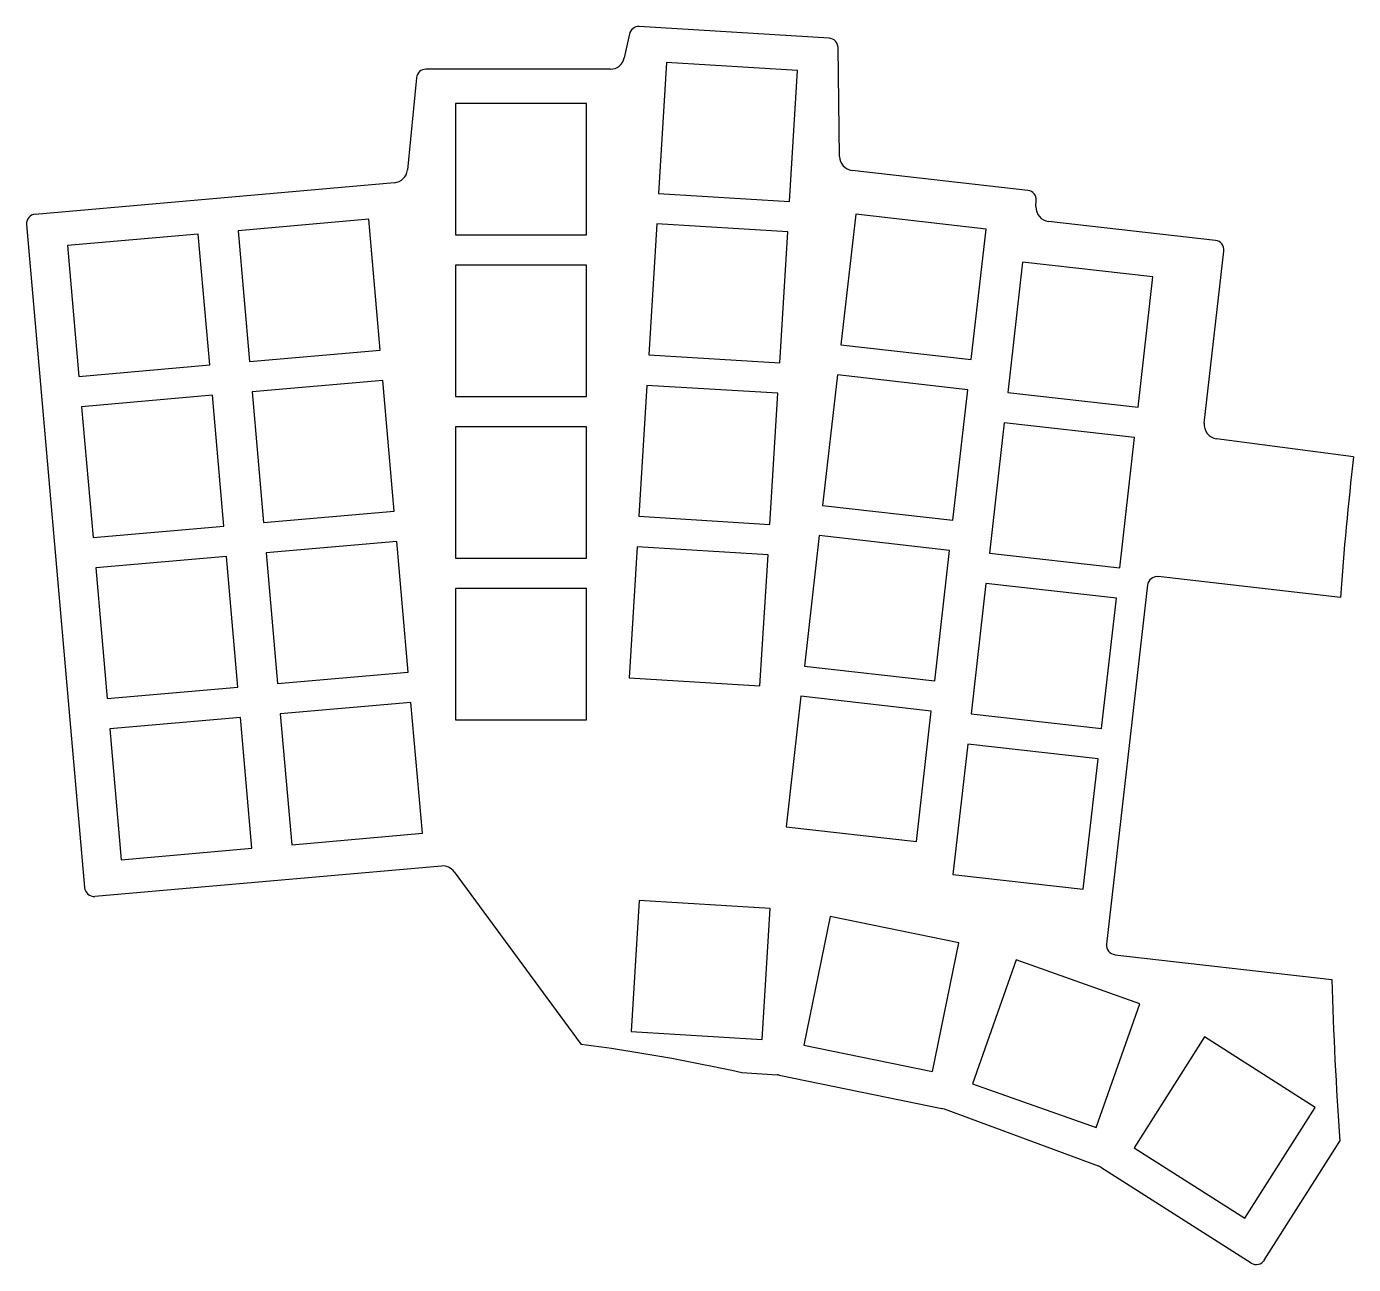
# Model space of a CAD drawing. Header units: millimetres. Extents: x 134 to 273, y -200 to -70.
import ezdxf

# ---------------------------------------------------------------- set-up
doc = ezdxf.new("R2010")
doc.units = ezdxf.units.MM

msp = doc.modelspace()

# ---------------------------------------------------------------- linework, layer by layer
for p, q in [((197.18, -70.67), (196.63, -73.19)), ((218.18, -71.11), (198.22, -69.89)), ((219.28, -83.54), (219.12, -72.1)), ((201.09, -73.67), (200.25, -87.45)), ((214.87, -74.52), (201.09, -73.67)), ((174.78, -75.27), (173.82, -84.95)), ((195.17, -74.37), (175.78, -74.37)), ((214.03, -88.29), (214.87, -74.52)), ((192.68, -77.97), (178.88, -77.97)), ((178.88, -77.97), (178.88, -91.77)), ((192.68, -91.77), (192.68, -77.97)), ((239.09, -87.11), (220.61, -85.01)), ((134.68, -89.61), (172.46, -86.3)), ((200.25, -87.45), (214.03, -88.29)), ((239.94, -88.82), (239.98, -88.15)), ((133.77, -90.69), (139.87, -160.42)), ((169.76, -90.15), (156.01, -91.35)), ((170.96, -103.9), (169.76, -90.15)), ((200.06, -90.64), (199.21, -104.42)), ((213.83, -91.48), (200.06, -90.64)), ((220.99, -89.63), (219.43, -103.34)), ((234.7, -91.19), (220.99, -89.63)), ((258.82, -92.38), (241.27, -90.38)), ((151.83, -91.72), (138.08, -92.92)), ((153.03, -105.47), (151.83, -91.72)), ((156.01, -91.35), (157.21, -105.1)), ((178.88, -91.77), (192.68, -91.77)), ((212.99, -105.26), (213.83, -91.48)), ((233.14, -104.9), (234.7, -91.19)), ((138.08, -92.92), (139.28, -106.67)), ((257.64, -111.57), (259.7, -93.49)), ((238.53, -94.65), (236.97, -108.36)), ((252.24, -96.21), (238.53, -94.65)), ((192.68, -94.97), (178.88, -94.97)), ((178.88, -94.97), (178.88, -108.77)), ((192.68, -108.77), (192.68, -94.97)), ((250.68, -109.92), (252.24, -96.21)), ((157.21, -105.1), (170.96, -103.9)), ((199.21, -104.42), (212.99, -105.26)), ((219.43, -103.34), (233.14, -104.9)), ((139.28, -106.67), (153.03, -105.47)), ((171.24, -107.09), (157.49, -108.29)), ((172.44, -120.83), (171.24, -107.09)), ((219.06, -106.52), (217.5, -120.23)), ((232.78, -108.08), (219.06, -106.52)), ((153.31, -108.65), (139.56, -109.86)), ((154.51, -122.4), (153.31, -108.65)), ((157.49, -108.29), (158.7, -122.04)), ((178.88, -108.77), (192.68, -108.77)), ((199.02, -107.61), (198.18, -121.38)), ((212.79, -108.45), (199.02, -107.61)), ((211.95, -122.23), (212.79, -108.45)), ((231.21, -121.79), (232.78, -108.08)), ((236.97, -108.36), (250.68, -109.92)), ((139.56, -109.86), (140.76, -123.6)), ((236.61, -111.54), (235.05, -125.25)), ((250.32, -113.1), (236.61, -111.54)), ((192.68, -111.97), (178.88, -111.97)), ((178.88, -111.97), (178.88, -125.77)), ((192.68, -125.77), (192.68, -111.97)), ((248.76, -126.81), (250.32, -113.1)), ((273.34, -115.14), (258.93, -113.22)), ((158.7, -122.04), (172.44, -120.83)), ((198.18, -121.38), (211.95, -122.23)), ((217.5, -120.23), (231.21, -121.79)), ((140.76, -123.6), (154.51, -122.4)), ((172.72, -124.02), (158.97, -125.22)), ((173.92, -137.77), (172.72, -124.02)), ((217.14, -123.41), (215.58, -137.12)), ((230.85, -124.97), (217.14, -123.41)), ((154.79, -125.59), (141.04, -126.79)), ((155.99, -139.34), (154.79, -125.59)), ((158.97, -125.22), (160.18, -138.97)), ((197.98, -124.58), (197.14, -138.35)), ((211.76, -125.42), (197.98, -124.58)), ((210.91, -139.2), (211.76, -125.42)), ((229.29, -138.69), (230.85, -124.97)), ((235.05, -125.25), (248.76, -126.81)), ((141.04, -126.79), (142.25, -140.54)), ((178.88, -125.77), (192.68, -125.77)), ((271.96, -129.91), (252.78, -127.72)), ((192.68, -128.97), (178.88, -128.97)), ((178.88, -128.97), (178.88, -142.77)), ((192.68, -142.77), (192.68, -128.97)), ((234.68, -128.43), (233.12, -142.14)), ((248.4, -129.99), (234.68, -128.43)), ((251.67, -128.6), (247.37, -166.36)), ((246.83, -143.7), (248.4, -129.99)), ((160.18, -138.97), (173.92, -137.77)), ((215.58, -137.12), (229.29, -138.69)), ((142.25, -140.54), (155.99, -139.34)), ((197.14, -138.35), (210.91, -139.2)), ((174.2, -140.96), (160.46, -142.16)), ((175.41, -154.7), (174.2, -140.96)), ((215.21, -140.3), (213.65, -154.01)), ((228.93, -141.86), (215.21, -140.3)), ((160.46, -142.16), (161.66, -155.91)), ((227.36, -155.58), (228.93, -141.86)), ((233.12, -142.14), (246.83, -143.7)), ((156.27, -142.52), (142.52, -143.73)), ((142.52, -143.73), (143.73, -157.48)), ((157.48, -156.27), (156.27, -142.52)), ((178.88, -142.77), (192.68, -142.77)), ((232.76, -145.32), (231.2, -159.03)), ((246.47, -146.88), (232.76, -145.32)), ((244.91, -160.59), (246.47, -146.88)), ((161.66, -155.91), (175.41, -154.7)), ((213.65, -154.01), (227.36, -155.58)), ((143.73, -157.48), (157.48, -156.27)), ((140.95, -161.33), (177.41, -158.14)), ((178.75, -158.75), (192.11, -176.9)), ((231.2, -159.03), (244.91, -160.59)), ((198.21, -161.76), (197.37, -175.54)), ((211.99, -162.6), (198.21, -161.76)), ((211.14, -176.38), (211.99, -162.6)), ((218.29, -163.47), (215.54, -176.99)), ((231.82, -166.22), (218.29, -163.47)), ((229.06, -179.74), (231.82, -166.22)), ((248.25, -167.47), (271.05, -170.06)), ((237.86, -168.02), (233.25, -181.03)), ((250.87, -172.63), (237.86, -168.02)), ((246.26, -185.63), (250.87, -172.63)), ((197.37, -175.54), (211.14, -176.38)), ((215.54, -176.99), (229.06, -179.74)), ((257.67, -176.12), (250.26, -187.76)), ((269.31, -183.54), (257.67, -176.12)), ((209.02, -179.87), (212.73, -180.11)), ((212.94, -180.13), (230.05, -183.63)), ((233.25, -181.03), (246.26, -185.63)), ((230.27, -183.69), (246.49, -189.67)), ((261.9, -195.18), (269.31, -183.54)), ((250.26, -187.76), (261.9, -195.18)), ((263.96, -199.57), (271.92, -187.08)), ((246.78, -189.81), (262.58, -199.88))]:
    msp.add_line(p, q)
for centre, radius, start, end in [((198.16, -70.89), 1, 86.5, 167.609), ((218.12, -72.11), 1, 0.7892, 86.5), ((195.17, -72.87), 1.5, 270, 347.609), ((175.78, -75.37), 1, 90, 174.3474), ((220.78, -83.52), 1.5, 180.7892, 263.5), ((172.33, -84.81), 1.5, 275, 354.3474), ((238.98, -88.11), 1, 357.3141, 443.5), ((241.44, -88.89), 1.5, 177.3141, 263.5), ((134.77, -90.6), 1, 95, 185), ((258.71, -93.37), 1, 353.5, 443.5), ((259.13, -111.74), 1.5, 173.5, 262.4316), ((660.89, -158.77), 390, 533.5759, 535.7557), ((252.67, -128.72), 1, 83.5, 173.5), ((177.54, -159.64), 1.5, 36.3515, 95), ((140.87, -160.34), 1, 185, 275), ((248.37, -166.47), 1, 173.5, 263.5), ((660.89, -158.77), 390, 541.6591, 544.1623), ((165.93, -375.18), 200, 437.559, 442.4803), ((212.64, -181.6), 1.5, 78.47, 86.4265), ((229.75, -185.1), 1.5, 69.7513, 78.47), ((245.97, -191.08), 1.5, 57.5, 69.7513), ((263.12, -199.04), 1, 237.5, 327.5)]:
    msp.add_arc(centre, radius, start, end)

doc.saveas('drawing.dxf')
